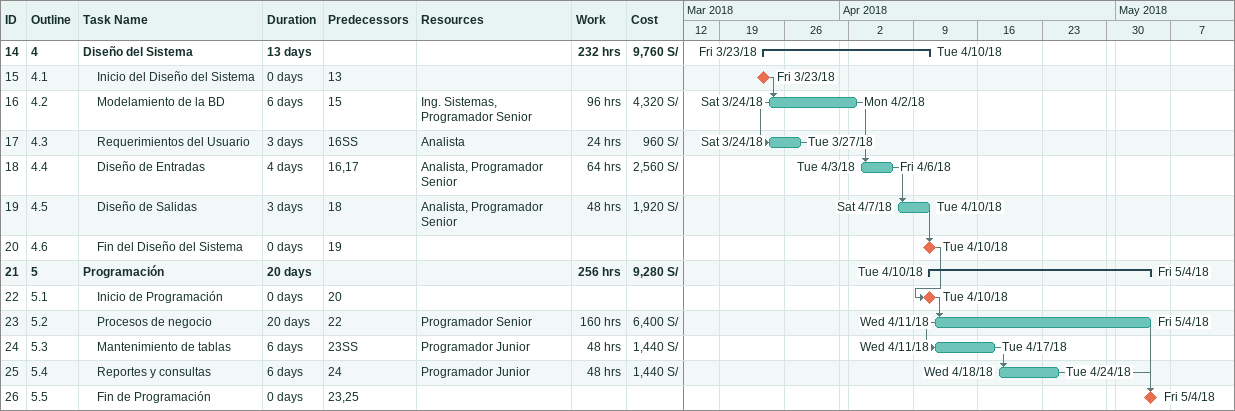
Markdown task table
| ID | WBS | Task | Duration | Start | Finish | Predecessors | Resources | Work (h) | Cost (S/) |
|---|---|---|---|---|---|---|---|---|---|
| 14 | 4 | **Diseño del Sistema** | 13d | 2018-03-23 | 2018-04-10 |  |  | 232 | 9760 |
| 15 | 4.1 | Inicio del Diseño del Sistema | 0d | 2018-03-23 | 2018-03-23 | 13 |  |  |  |
| 16 | 4.2 | Modelamiento de la BD | 6d | 2018-03-24 | 2018-04-02 | 15 | Ing. Sistemas, Programador Senior | 96 | 4320 |
| 17 | 4.3 | Requerimientos del Usuario | 3d | 2018-03-24 | 2018-03-27 | 16SS | Analista | 24 | 960 |
| 18 | 4.4 | Diseño de Entradas | 4d | 2018-04-03 | 2018-04-06 | 16, 17 | Analista, Programador Senior | 64 | 2560 |
| 19 | 4.5 | Diseño de Salidas | 3d | 2018-04-07 | 2018-04-10 | 18 | Analista, Programador Senior | 48 | 1920 |
| 20 | 4.6 | Fin del Diseño del Sistema | 0d | 2018-04-10 | 2018-04-10 | 19 |  |  |  |
| 21 | 5 | **Programación** | 20d | 2018-04-10 | 2018-05-04 |  |  | 256 | 9280 |
| 22 | 5.1 | Inicio de Programación | 0d | 2018-04-10 | 2018-04-10 | 20 |  |  |  |
| 23 | 5.2 | Procesos de negocio | 20d | 2018-04-11 | 2018-05-04 | 22 | Programador Senior | 160 | 6400 |
| 24 | 5.3 | Mantenimiento de tablas | 6d | 2018-04-11 | 2018-04-17 | 23SS | Programador Junior | 48 | 1440 |
| 25 | 5.4 | Reportes y consultas | 6d | 2018-04-18 | 2018-04-24 | 24 | Programador Junior | 48 | 1440 |
| 26 | 5.5 | Fin de Programación | 0d | 2018-05-04 | 2018-05-04 | 23, 25 |  |  |  |
